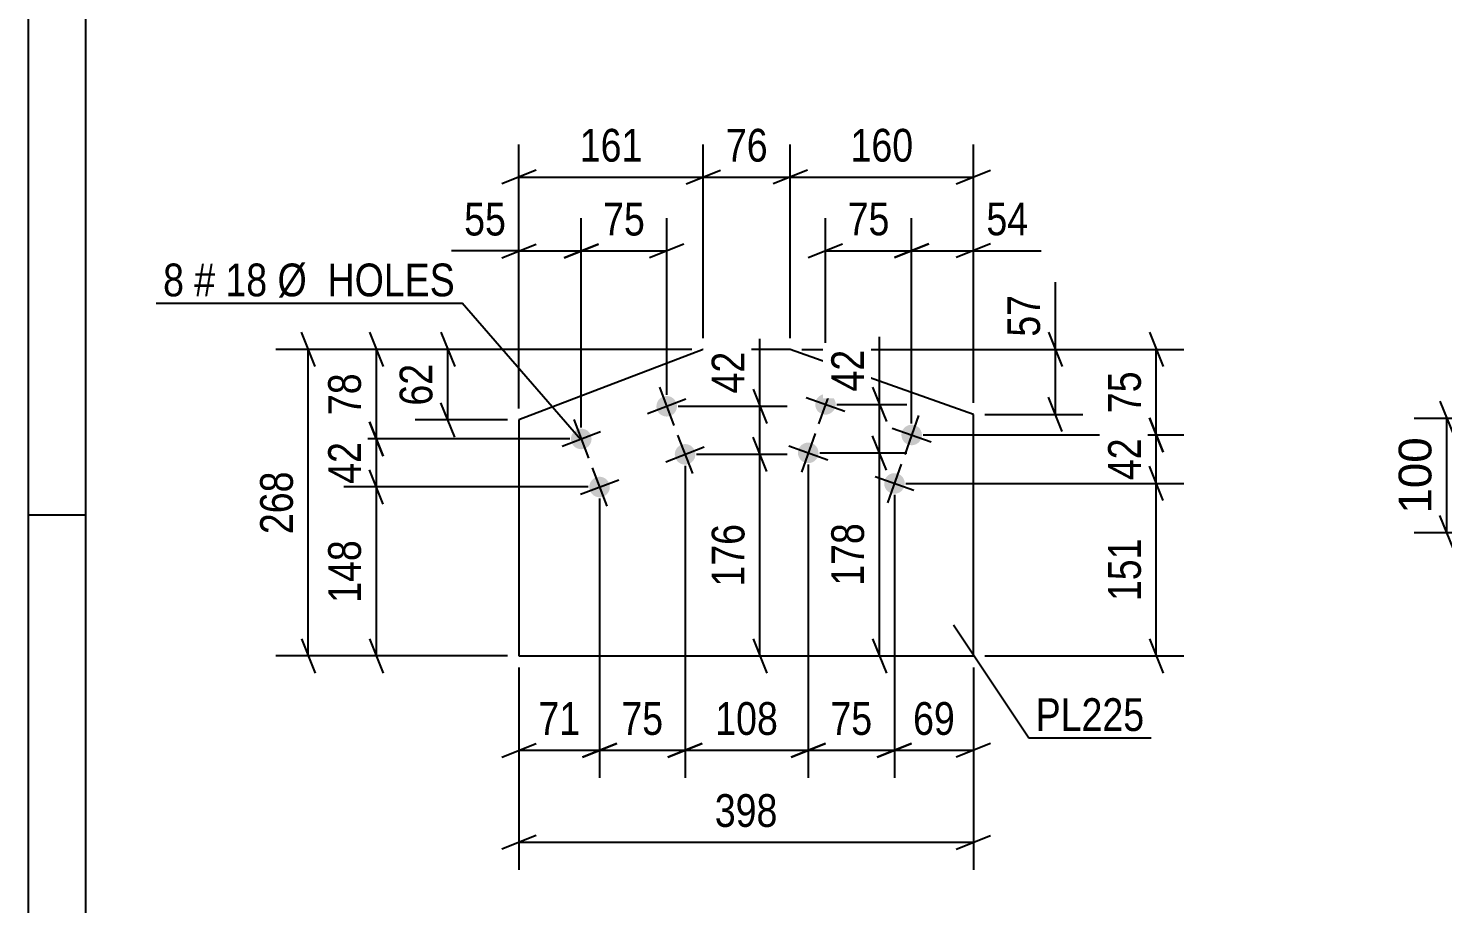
# Model space of a CAD drawing. Header units: millimetres. Extents: x 0 to 420, y 0 to 297.
# Drawn here: x 0 to 123.7, y 115 to 191.6 of the extents above; entities that cross this region are included whole.
import ezdxf

# ---------------------------------------------------------------- set-up
doc = ezdxf.new("R2010")
doc.units = ezdxf.units.MM
doc.styles.add('Arial', font='ARIAL.TTF', dxfattribs={"height": 0.2})
doc.styles.add('Arial Narrow', font='ARIALN.TTF', dxfattribs={"height": 0.2})

# ---------------------------------------------------------------- blocks, each defined once
blk = doc.blocks.new('Unknown-318883881-1115')
at = {"color": 5, "linetype": 'Continuous'}
for p, q in [((0, 297), (0, 0)), ((5, 292), (5, 5)), ((5, 149), (0, 149))]:
    blk.add_line(p, q, dxfattribs=at)
blk = doc.blocks.new('Part-318883881-16023 - 16022')
at = {"color": 2, "linetype": 'Continuous'}
for p, q in [((59.03, 163.5), (42.91, 157.34)), ((66.64, 163.5), (59.03, 163.5)), ((82.66, 157.82), (66.64, 163.5)), ((42.91, 157.34), (42.91, 136.69)), ((82.66, 136.69), (82.66, 157.82)), ((42.91, 136.69), (82.66, 136.69))]:
    blk.add_line(p, q, dxfattribs=at)
blk = doc.blocks.new('Bolt-318883881-16024 - 16022')
at = {"linetype": 'Continuous'}
for points in [[(56.67, 158.85, -1), (54.99, 158.21, -1)], [(49.2, 156, -1), (47.52, 155.35, -1)], [(58.28, 154.65, -1), (56.6, 154, -1)], [(50.8, 151.79, -1), (49.12, 151.15, -1)]]:
    blk.add_hatch(color=1, dxfattribs=at).paths.add_polyline_path(points)
at = {"color": 1, "linetype": 'Continuous'}
for p, q in [((55.19, 160.21), (56.47, 156.85)), ((54.15, 157.89), (57.51, 159.17)), ((47.72, 157.36), (49, 153.99)), ((46.68, 155.03), (50.04, 156.32)), ((56.79, 156.01), (58.08, 152.64)), ((55.76, 153.68), (59.12, 154.97)), ((49.32, 153.15), (50.61, 149.79)), ((48.28, 150.83), (51.64, 152.11))]:
    blk.add_line(p, q, dxfattribs=at)
blk = doc.blocks.new('Bolt-318883881-16025 - 16022')
at = {"linetype": 'Continuous'}
for points in [[(70.56, 158.39, -1), (68.87, 159, -1)], [(78.1, 155.72, -1), (76.41, 156.32, -1)], [(69.06, 154.15, -1), (67.36, 154.76, -1)], [(76.6, 151.48, -1), (74.9, 152.08, -1)]]:
    blk.add_hatch(color=1, dxfattribs=at).paths.add_polyline_path(points)
at = {"color": 1, "linetype": 'Continuous'}
for p, q in [((70.32, 160.39), (69.11, 157)), ((68.02, 159.3), (71.41, 158.09)), ((77.86, 157.72), (76.65, 154.32)), ((68.81, 156.15), (67.61, 152.76)), ((75.56, 156.62), (78.95, 155.42)), ((66.51, 155.06), (69.91, 153.85)), ((76.35, 153.48), (75.15, 150.08)), ((74.05, 152.38), (77.45, 151.18))]:
    blk.add_line(p, q, dxfattribs=at)
blk = doc.blocks.new('StraightDimension-318883881-3171 - 2890')
at = {"color": 7, "linetype": 'Continuous'}
for p, q in [((123.46, 158.97), (124.66, 155.97)), ((138.38, 157.47), (121.21, 157.47)), ((124.06, 147.47), (124.06, 157.47)), ((124.66, 145.97), (123.46, 148.97)), ((147.71, 147.47), (121.21, 147.47))]:
    blk.add_line(p, q, dxfattribs=at)
at = {"color": 0}
blk.add_wipeout([(123.31, 156.41), (119.11, 156.41), (119.11, 148.54), (123.31, 148.54)], dxfattribs=at)
at = {"color": 3, "style": 'Arial'}
blk.add_text('100', height=2.865, rotation=90.0002, dxfattribs=at).set_placement((122.71, 149.14))
blk = doc.blocks.new('StraightDimension-318883881-16098 - 16022')
at = {"color": 7, "linetype": 'Continuous'}
for p, q in [((66.64, 164.5), (66.64, 181.43)), ((82.66, 158.82), (82.66, 181.43)), ((68.14, 179.18), (65.14, 177.98)), ((66.64, 178.58), (82.66, 178.58)), ((81.16, 177.98), (84.16, 179.18))]:
    blk.add_line(p, q, dxfattribs=at)
at = {"color": 0}
blk.add_wipeout([(78, 179.33), (78, 183.53), (71.31, 183.53), (71.31, 179.33)], dxfattribs=at)
at = {"color": 3, "style": 'Arial Narrow'}
blk.add_text('160', height=2.863, dxfattribs=at).set_placement((71.91, 179.93))
blk = doc.blocks.new('StraightDimension-318883881-16550 - 16022')
at = {"color": 7, "linetype": 'Continuous'}
for p, q in [((98.05, 165), (99.25, 162)), ((67.64, 163.5), (101.05, 163.5)), ((98.65, 156.02), (98.65, 163.5)), ((99.25, 154.52), (98.05, 157.52)), ((78.25, 156.02), (101.05, 156.02))]:
    blk.add_line(p, q, dxfattribs=at)
at = {"color": 0}
blk.add_wipeout([(97.9, 162.19), (93.7, 162.19), (93.7, 157.33), (97.9, 157.33)], dxfattribs=at)
at = {"color": 3, "style": 'Arial Narrow'}
blk.add_text('75', height=2.863, rotation=90.0002, dxfattribs=at).set_placement((97.3, 157.93))
blk = doc.blocks.new('StraightDimension-318883881-16619 - 16022')
at = {"color": 7, "linetype": 'Continuous'}
for p, q in [((77.25, 157.02), (77.25, 174.99)), ((82.66, 158.82), (82.66, 174.99)), ((75.75, 171.54), (78.75, 172.74)), ((77.25, 172.14), (82.66, 172.14)), ((84.16, 172.74), (81.16, 171.54)), ((82.66, 172.14), (88.57, 172.14)), ((82.66, 172.14), (88.57, 172.14))]:
    blk.add_line(p, q, dxfattribs=at)
at = {"color": 0}
blk.add_wipeout([(88.05, 172.89), (88.05, 177.09), (83.19, 177.09), (83.19, 172.89)], dxfattribs=at)
at = {"color": 3, "style": 'Arial Narrow'}
blk.add_text('54', height=2.863, dxfattribs=at).set_placement((83.79, 173.49))
blk = doc.blocks.new('StraightDimension-318883881-16100 - 16022')
at = {"color": 7, "linetype": 'Continuous'}
for p, q in [((42.91, 158.34), (42.91, 181.43)), ((59.03, 164.5), (59.03, 181.43)), ((44.41, 179.18), (41.41, 177.98)), ((42.91, 178.58), (59.03, 178.58)), ((57.53, 177.98), (60.53, 179.18))]:
    blk.add_line(p, q, dxfattribs=at)
at = {"color": 0}
blk.add_wipeout([(54.31, 179.33), (54.31, 183.53), (47.63, 183.53), (47.63, 179.33)], dxfattribs=at)
at = {"color": 3, "style": 'Arial Narrow'}
blk.add_text('161', height=2.863, dxfattribs=at).set_placement((48.23, 179.93))
blk = doc.blocks.new('StraightDimension-318883881-16575 - 16022')
at = {"color": 7, "linetype": 'Continuous'}
for p, q in [((29.84, 165), (31.04, 162)), ((58.03, 163.5), (27.59, 163.5)), ((30.44, 155.68), (30.44, 163.5)), ((31.04, 154.18), (29.84, 157.18)), ((47.36, 155.68), (27.59, 155.68))]:
    blk.add_line(p, q, dxfattribs=at)
at = {"color": 0}
blk.add_wipeout([(29.69, 162.02), (25.49, 162.02), (25.49, 157.16), (29.69, 157.16)], dxfattribs=at)
at = {"color": 3, "style": 'Arial Narrow'}
blk.add_text('78', height=2.863, rotation=90.0002, dxfattribs=at).set_placement((29.09, 157.76))
blk = doc.blocks.new('StraightDimension-318883881-16099 - 16022')
at = {"color": 7, "linetype": 'Continuous'}
for p, q in [((59.03, 164.5), (59.03, 181.43)), ((66.64, 164.5), (66.64, 181.43)), ((57.53, 177.98), (60.53, 179.18)), ((59.03, 178.58), (66.64, 178.58)), ((68.14, 179.18), (65.14, 177.98))]:
    blk.add_line(p, q, dxfattribs=at)
at = {"color": 0}
blk.add_wipeout([(65.27, 179.33), (65.27, 183.53), (60.41, 183.53), (60.41, 179.33)], dxfattribs=at)
at = {"color": 3, "style": 'Arial Narrow'}
blk.add_text('76', height=2.863, dxfattribs=at).set_placement((61.01, 179.93))
blk = doc.blocks.new('StraightDimension-318883881-16106 - 16022')
at = {"color": 7, "linetype": 'Continuous'}
for p, q in [((42.91, 135.69), (42.91, 117.99)), ((82.66, 135.69), (82.66, 117.99)), ((44.41, 120.99), (41.41, 119.79)), ((42.91, 120.39), (82.66, 120.39)), ((81.16, 119.79), (84.16, 120.99))]:
    blk.add_line(p, q, dxfattribs=at)
at = {"color": 0}
blk.add_wipeout([(66.13, 121.14), (66.13, 125.34), (59.44, 125.34), (59.44, 121.14)], dxfattribs=at)
at = {"color": 3, "style": 'Arial Narrow'}
blk.add_text('398', height=2.863, dxfattribs=at).set_placement((60.04, 121.74))
blk = doc.blocks.new('StraightDimension-318883881-16110 - 16022')
at = {"color": 7, "linetype": 'Continuous'}
for p, q in [((89.83, 163.5), (89.83, 169.4)), ((89.83, 163.5), (89.83, 169.4)), ((89.23, 165), (90.43, 162)), ((67.64, 163.5), (92.23, 163.5)), ((89.83, 157.82), (89.83, 163.5)), ((90.43, 156.32), (89.23, 159.32)), ((83.66, 157.82), (92.23, 157.82))]:
    blk.add_line(p, q, dxfattribs=at)
at = {"color": 0}
blk.add_wipeout([(89.08, 168.88), (84.88, 168.88), (84.88, 164.02), (89.08, 164.02)], dxfattribs=at)
at = {"color": 3, "style": 'Arial Narrow'}
blk.add_text('57', height=2.863, rotation=90.0002, dxfattribs=at).set_placement((88.48, 164.62))
blk = doc.blocks.new('StraightDimension-318883881-16114 - 16022')
at = {"color": 7, "linetype": 'Continuous'}
for p, q in [((36.09, 165), (37.29, 162)), ((58.03, 163.5), (33.84, 163.5)), ((36.69, 157.34), (36.69, 163.5)), ((37.29, 155.84), (36.09, 158.84)), ((41.91, 157.34), (33.84, 157.34))]:
    blk.add_line(p, q, dxfattribs=at)
at = {"color": 0}
blk.add_wipeout([(35.94, 162.85), (31.74, 162.85), (31.74, 157.99), (35.94, 157.99)], dxfattribs=at)
at = {"color": 3, "style": 'Arial Narrow'}
blk.add_text('62', height=2.863, rotation=90.0002, dxfattribs=at).set_placement((35.34, 158.59))
blk = doc.blocks.new('StraightDimension-318883881-16194 - 16022')
at = {"color": 7, "linetype": 'Continuous'}
for p, q in [((25.09, 162), (23.89, 165)), ((58.03, 163.5), (21.64, 163.5)), ((24.49, 136.69), (24.49, 163.5)), ((23.89, 138.19), (25.09, 135.19)), ((41.91, 136.69), (21.64, 136.69))]:
    blk.add_line(p, q, dxfattribs=at)
at = {"color": 0}
blk.add_wipeout([(23.74, 153.44), (19.54, 153.44), (19.54, 146.75), (23.74, 146.75)], dxfattribs=at)
at = {"color": 3, "style": 'Arial Narrow'}
blk.add_text('268', height=2.863, rotation=90.0002, dxfattribs=at).set_placement((23.14, 147.35))
blk = doc.blocks.new('StraightDimension-318883881-16551 - 16022')
at = {"color": 7, "linetype": 'Continuous'}
for p, q in [((98.05, 157.52), (99.25, 154.52)), ((78.25, 156.02), (101.05, 156.02)), ((98.65, 151.78), (98.65, 156.02)), ((99.25, 150.28), (98.05, 153.28)), ((76.75, 151.78), (101.05, 151.78))]:
    blk.add_line(p, q, dxfattribs=at)
at = {"color": 0}
blk.add_wipeout([(97.9, 156.33), (93.7, 156.33), (93.7, 151.47), (97.9, 151.47)], dxfattribs=at)
at = {"color": 3, "style": 'Arial Narrow'}
blk.add_text('42', height=2.863, rotation=90.0002, dxfattribs=at).set_placement((97.3, 152.07))
blk = doc.blocks.new('StraightDimension-318883881-16552 - 16022')
at = {"color": 7, "linetype": 'Continuous'}
for p, q in [((99.25, 150.28), (98.05, 153.28)), ((76.75, 151.78), (101.05, 151.78)), ((98.65, 136.69), (98.65, 151.78)), ((98.05, 138.19), (99.25, 135.19)), ((83.66, 136.69), (101.05, 136.69))]:
    blk.add_line(p, q, dxfattribs=at)
at = {"color": 0}
blk.add_wipeout([(97.9, 147.58), (93.7, 147.58), (93.7, 140.89), (97.9, 140.89)], dxfattribs=at)
at = {"color": 3, "style": 'Arial Narrow'}
blk.add_text('151', height=2.863, rotation=90.0002, dxfattribs=at).set_placement((97.3, 141.49))
blk = doc.blocks.new('StraightDimension-318883881-16576 - 16022')
at = {"color": 7, "linetype": 'Continuous'}
for p, q in [((29.84, 157.18), (31.04, 154.18)), ((47.36, 155.68), (27.59, 155.68)), ((30.44, 151.47), (30.44, 155.68)), ((31.04, 149.97), (29.84, 152.97)), ((48.96, 151.47), (27.59, 151.47))]:
    blk.add_line(p, q, dxfattribs=at)
at = {"color": 0}
blk.add_wipeout([(29.69, 156), (25.49, 156), (25.49, 151.15), (29.69, 151.15)], dxfattribs=at)
at = {"color": 3, "style": 'Arial Narrow'}
blk.add_text('42', height=2.863, rotation=90.0002, dxfattribs=at).set_placement((29.09, 151.75))
blk = doc.blocks.new('StraightDimension-318883881-16577 - 16022')
at = {"color": 7, "linetype": 'Continuous'}
for p, q in [((31.04, 149.97), (29.84, 152.97)), ((48.96, 151.47), (27.59, 151.47)), ((30.44, 136.69), (30.44, 151.47)), ((29.84, 138.19), (31.04, 135.19)), ((41.91, 136.69), (27.59, 136.69))]:
    blk.add_line(p, q, dxfattribs=at)
at = {"color": 0}
blk.add_wipeout([(29.69, 147.42), (25.49, 147.42), (25.49, 140.74), (29.69, 140.74)], dxfattribs=at)
at = {"color": 3, "style": 'Arial Narrow'}
blk.add_text('148', height=2.863, rotation=90.0002, dxfattribs=at).set_placement((29.09, 141.34))
blk = doc.blocks.new('StraightDimension-318883881-16598 - 16022')
at = {"color": 7, "linetype": 'Continuous'}
for p, q in [((48.36, 156.68), (48.36, 174.97)), ((55.83, 159.53), (55.83, 174.97)), ((46.86, 171.52), (49.86, 172.72)), ((48.36, 172.12), (55.83, 172.12)), ((57.33, 172.72), (54.33, 171.52))]:
    blk.add_line(p, q, dxfattribs=at)
at = {"color": 0}
blk.add_wipeout([(54.52, 172.87), (54.52, 177.07), (49.67, 177.07), (49.67, 172.87)], dxfattribs=at)
at = {"color": 3, "style": 'Arial Narrow'}
blk.add_text('75', height=2.863, dxfattribs=at).set_placement((50.27, 173.47))
blk = doc.blocks.new('StraightDimension-318883881-16599 - 16022')
at = {"color": 7, "linetype": 'Continuous'}
for p, q in [((42.91, 158.34), (42.91, 174.97)), ((48.36, 156.68), (48.36, 174.97)), ((42.91, 172.12), (37, 172.12)), ((42.91, 172.12), (37, 172.12)), ((41.41, 171.52), (44.41, 172.72)), ((42.91, 172.12), (48.36, 172.12)), ((49.86, 172.72), (46.86, 171.52))]:
    blk.add_line(p, q, dxfattribs=at)
at = {"color": 0}
blk.add_wipeout([(42.38, 172.87), (42.38, 177.07), (37.52, 177.07), (37.52, 172.87)], dxfattribs=at)
at = {"color": 3, "style": 'Arial Narrow'}
blk.add_text('55', height=2.863, dxfattribs=at).set_placement((38.12, 173.47))
blk = doc.blocks.new('StraightDimension-318883881-16620 - 16022')
at = {"color": 7, "linetype": 'Continuous'}
for p, q in [((69.71, 159.7), (69.71, 174.99)), ((77.25, 157.02), (77.25, 174.99)), ((68.21, 171.54), (71.21, 172.74)), ((69.71, 172.14), (77.25, 172.14)), ((78.75, 172.74), (75.75, 171.54))]:
    blk.add_line(p, q, dxfattribs=at)
at = {"color": 0}
blk.add_wipeout([(75.91, 172.89), (75.91, 177.09), (71.06, 177.09), (71.06, 172.89)], dxfattribs=at)
at = {"color": 3, "style": 'Arial Narrow'}
blk.add_text('75', height=2.863, dxfattribs=at).set_placement((71.66, 173.49))
blk = doc.blocks.new('StraightDimension-318883881-16641 - 16022')
at = {"color": 7, "linetype": 'Continuous'}
for p, q in [((75.75, 150.78), (75.75, 126.04)), ((82.66, 135.69), (82.66, 126.04)), ((74.25, 127.84), (77.25, 129.04)), ((84.16, 129.04), (81.16, 127.84)), ((75.75, 128.44), (82.66, 128.44))]:
    blk.add_line(p, q, dxfattribs=at)
at = {"color": 0}
blk.add_wipeout([(81.64, 129.19), (81.64, 133.39), (76.78, 133.39), (76.78, 129.19)], dxfattribs=at)
at = {"color": 3, "style": 'Arial Narrow'}
blk.add_text('69', height=2.863, dxfattribs=at).set_placement((77.38, 129.79))
blk = doc.blocks.new('StraightDimension-318883881-16642 - 16022')
at = {"color": 7, "linetype": 'Continuous'}
for p, q in [((68.21, 153.45), (68.21, 126.04)), ((75.75, 150.78), (75.75, 126.04)), ((66.71, 127.84), (69.71, 129.04)), ((77.25, 129.04), (74.25, 127.84)), ((68.21, 128.44), (75.75, 128.44))]:
    blk.add_line(p, q, dxfattribs=at)
at = {"color": 0}
blk.add_wipeout([(74.41, 129.19), (74.41, 133.39), (69.55, 133.39), (69.55, 129.19)], dxfattribs=at)
at = {"color": 3, "style": 'Arial Narrow'}
blk.add_text('75', height=2.863, dxfattribs=at).set_placement((70.15, 129.79))
blk = doc.blocks.new('StraightDimension-318883881-16643 - 16022')
at = {"color": 7, "linetype": 'Continuous'}
for p, q in [((68.21, 153.45), (68.21, 126.04)), ((57.44, 153.33), (57.44, 126.04)), ((55.94, 127.84), (58.94, 129.04)), ((69.71, 129.04), (66.71, 127.84)), ((57.44, 128.44), (68.21, 128.44))]:
    blk.add_line(p, q, dxfattribs=at)
at = {"color": 0}
blk.add_wipeout([(66.17, 129.19), (66.17, 133.39), (59.48, 133.39), (59.48, 129.19)], dxfattribs=at)
at = {"color": 3, "style": 'Arial Narrow'}
blk.add_text('108', height=2.863, dxfattribs=at).set_placement((60.08, 129.79))
blk = doc.blocks.new('StraightDimension-318883881-16644 - 16022')
at = {"color": 7, "linetype": 'Continuous'}
for p, q in [((57.44, 153.33), (57.44, 126.04)), ((49.96, 150.47), (49.96, 126.04)), ((48.46, 127.84), (51.46, 129.04)), ((58.94, 129.04), (55.94, 127.84)), ((49.96, 128.44), (57.44, 128.44))]:
    blk.add_line(p, q, dxfattribs=at)
at = {"color": 0}
blk.add_wipeout([(56.13, 129.19), (56.13, 133.39), (51.27, 133.39), (51.27, 129.19)], dxfattribs=at)
at = {"color": 3, "style": 'Arial Narrow'}
blk.add_text('75', height=2.863, dxfattribs=at).set_placement((51.87, 129.79))
blk = doc.blocks.new('StraightDimension-318883881-16645 - 16022')
at = {"color": 7, "linetype": 'Continuous'}
for p, q in [((49.96, 150.47), (49.96, 126.04)), ((42.91, 135.69), (42.91, 126.04)), ((41.41, 127.84), (44.41, 129.04)), ((51.46, 129.04), (48.46, 127.84)), ((42.91, 128.44), (49.96, 128.44))]:
    blk.add_line(p, q, dxfattribs=at)
at = {"color": 0}
blk.add_wipeout([(48.86, 129.19), (48.86, 133.39), (44.01, 133.39), (44.01, 129.19)], dxfattribs=at)
at = {"color": 3, "style": 'Arial Narrow'}
blk.add_text('71', height=2.863, dxfattribs=at).set_placement((44.61, 129.79))
blk = doc.blocks.new('StraightDimension-318883881-16678 - 16022')
at = {"color": 7, "linetype": 'Continuous'}
for p, q in [((63.98, 158.53), (63.98, 164.44)), ((63.98, 158.53), (63.98, 164.44)), ((63.38, 160.03), (64.58, 157.03)), ((56.83, 158.53), (66.38, 158.53)), ((63.98, 154.33), (63.98, 158.53)), ((64.58, 152.83), (63.38, 155.83)), ((58.44, 154.33), (66.38, 154.33))]:
    blk.add_line(p, q, dxfattribs=at)
at = {"color": 0}
blk.add_wipeout([(63.23, 163.91), (59.03, 163.91), (59.03, 159.05), (63.23, 159.05)], dxfattribs=at)
at = {"color": 3, "style": 'Arial Narrow'}
blk.add_text('42', height=2.863, rotation=90.0002, dxfattribs=at).set_placement((62.63, 159.65))
blk = doc.blocks.new('StraightDimension-318883881-16679 - 16022')
at = {"color": 7, "linetype": 'Continuous'}
for p, q in [((64.58, 152.83), (63.38, 155.83)), ((58.44, 154.33), (66.38, 154.33)), ((63.98, 136.69), (63.98, 154.33)), ((63.38, 138.19), (64.58, 135.19)), ((58.44, 136.69), (66.38, 136.69))]:
    blk.add_line(p, q, dxfattribs=at)
at = {"color": 0}
blk.add_wipeout([(63.23, 148.85), (59.03, 148.85), (59.03, 142.16), (63.23, 142.16)], dxfattribs=at)
at = {"color": 3, "style": 'Arial Narrow'}
blk.add_text('176', height=2.863, rotation=90.0002, dxfattribs=at).set_placement((62.63, 142.76))
blk = doc.blocks.new('StraightDimension-318883881-16702 - 16022')
at = {"color": 7, "linetype": 'Continuous'}
for p, q in [((74.44, 158.7), (74.44, 164.6)), ((74.44, 158.7), (74.44, 164.6)), ((73.84, 160.2), (75.04, 157.2)), ((70.71, 158.7), (76.84, 158.7)), ((74.44, 154.45), (74.44, 158.7)), ((75.04, 152.95), (73.84, 155.95)), ((69.21, 154.45), (76.84, 154.45))]:
    blk.add_line(p, q, dxfattribs=at)
at = {"color": 0}
blk.add_wipeout([(73.69, 164.08), (69.49, 164.08), (69.49, 159.22), (73.69, 159.22)], dxfattribs=at)
at = {"color": 3, "style": 'Arial Narrow'}
blk.add_text('42', height=2.863, rotation=90.0002, dxfattribs=at).set_placement((73.09, 159.82))
blk = doc.blocks.new('StraightDimension-318883881-16703 - 16022')
at = {"color": 7, "linetype": 'Continuous'}
for p, q in [((75.04, 152.95), (73.84, 155.95)), ((69.21, 154.45), (76.84, 154.45)), ((74.44, 136.69), (74.44, 154.45)), ((73.84, 138.19), (75.04, 135.19)), ((70.71, 136.69), (76.84, 136.69))]:
    blk.add_line(p, q, dxfattribs=at)
at = {"color": 0}
blk.add_wipeout([(73.69, 148.91), (69.49, 148.91), (69.49, 142.23), (73.69, 142.23)], dxfattribs=at)
at = {"color": 3, "style": 'Arial Narrow'}
blk.add_text('178', height=2.863, rotation=90.0002, dxfattribs=at).set_placement((73.09, 142.83))
blk = doc.blocks.new('Mark-318883881-16203 - 16022')
at = {"color": 0}
blk.add_wipeout([(97.6, 130.13), (97.6, 133.13), (88.1, 133.13), (88.1, 130.13)], dxfattribs=at)
blk.add_wipeout([(97.6, 130.13), (97.6, 133.13), (88.1, 133.13), (88.1, 130.13)], dxfattribs=at)
at = {"color": 30, "linetype": 'Continuous'}
for p, q in [((80.9, 139.41), (87.5, 129.53)), ((87.5, 129.53), (98.2, 129.53))]:
    blk.add_line(p, q, dxfattribs=at)
at = {"color": 3, "style": 'Arial Narrow'}
blk.add_text('PL225', height=2.863, dxfattribs=at).set_placement((88.1, 130.13))
blk = doc.blocks.new('MarkSet-318883881-16511 - 16022')
at = {"color": 0}
for points in [[(13.61, 168.15), (13.61, 171.15), (11.79, 171.15), (11.79, 168.15)], [(16.34, 168.15), (16.34, 171.15), (14.51, 171.15), (14.51, 168.15)], [(20.9, 168.15), (20.9, 171.15), (17.24, 171.15), (17.24, 168.15)], [(37.33, 168.15), (37.33, 171.15), (21.8, 171.15), (21.8, 168.15)]]:
    blk.add_wipeout(points, dxfattribs=at)
for points in [[(13.61, 168.15), (13.61, 171.15), (11.79, 171.15), (11.79, 168.15)], [(16.34, 168.15), (16.34, 171.15), (14.51, 171.15), (14.51, 168.15)], [(20.9, 168.15), (20.9, 171.15), (17.24, 171.15), (17.24, 168.15)], [(37.33, 168.15), (37.33, 171.15), (21.8, 171.15), (21.8, 168.15)]]:
    blk.add_wipeout(points, dxfattribs=at)
at = {"color": 7, "linetype": 'Continuous'}
for p in [(11.19, 167.55), (48.33, 155.6)]:
    blk.add_line(p, (37.93, 167.55), dxfattribs=at)
at = {"color": 3, "style": 'Arial Narrow'}
for s, height, p in [('8', 2.86, (11.79, 168.15)), ('#', 2.86, (14.51, 168.15)), ('18', 2.863, (17.24, 168.15)), ('Ø  HOLES', 2.863, (21.8, 168.15))]:
    blk.add_text(s, height=height, dxfattribs=at).set_placement(p)

msp = doc.modelspace()

# ---------------------------------------------------------------- block references
for name in ['Unknown-318883881-1115', 'Part-318883881-16023 - 16022', 'Bolt-318883881-16024 - 16022', 'Bolt-318883881-16025 - 16022']:
    msp.add_blockref(name, (0, 0))

# ---------------------------------------------------------------- next in the draw order: block references
for name in ['StraightDimension-318883881-16100 - 16022', 'StraightDimension-318883881-16098 - 16022', 'StraightDimension-318883881-3171 - 2890', 'StraightDimension-318883881-16106 - 16022']:
    msp.add_blockref(name, (0, 0))

# ---------------------------------------------------------------- next in the draw order: block references
for name in ['StraightDimension-318883881-16575 - 16022', 'StraightDimension-318883881-16550 - 16022']:
    msp.add_blockref(name, (0, 0))

# ---------------------------------------------------------------- next in the draw order: block references
for name in ['StraightDimension-318883881-16099 - 16022', 'StraightDimension-318883881-16619 - 16022']:
    msp.add_blockref(name, (0, 0))

# ---------------------------------------------------------------- next in the draw order: block references
for name in ['StraightDimension-318883881-16110 - 16022', 'StraightDimension-318883881-16114 - 16022']:
    msp.add_blockref(name, (0, 0))

# ---------------------------------------------------------------- next in the draw order: block references
for name in ['StraightDimension-318883881-16194 - 16022', 'StraightDimension-318883881-16551 - 16022']:
    msp.add_blockref(name, (0, 0))

# ---------------------------------------------------------------- next in the draw order: block references
for name in ['StraightDimension-318883881-16620 - 16022', 'StraightDimension-318883881-16576 - 16022', 'StraightDimension-318883881-16552 - 16022']:
    msp.add_blockref(name, (0, 0))

# ---------------------------------------------------------------- next in the draw order: block references
for name in ['StraightDimension-318883881-16598 - 16022', 'StraightDimension-318883881-16577 - 16022', 'StraightDimension-318883881-16641 - 16022']:
    msp.add_blockref(name, (0, 0))

# ---------------------------------------------------------------- next in the draw order: block references
for name in ['StraightDimension-318883881-16599 - 16022', 'StraightDimension-318883881-16642 - 16022', 'Mark-318883881-16203 - 16022']:
    msp.add_blockref(name, (0, 0))

# ---------------------------------------------------------------- next in the draw order: block references
for name in ['MarkSet-318883881-16511 - 16022', 'StraightDimension-318883881-16643 - 16022']:
    msp.add_blockref(name, (0, 0))

# ---------------------------------------------------------------- next in the draw order: block references
for name in ['StraightDimension-318883881-16702 - 16022', 'StraightDimension-318883881-16644 - 16022']:
    msp.add_blockref(name, (0, 0))

# ---------------------------------------------------------------- next in the draw order: block references
for name in ['StraightDimension-318883881-16678 - 16022', 'StraightDimension-318883881-16703 - 16022', 'StraightDimension-318883881-16645 - 16022']:
    msp.add_blockref(name, (0, 0))

# ---------------------------------------------------------------- next in the draw order: block references
msp.add_blockref('StraightDimension-318883881-16679 - 16022', (0, 0))

doc.saveas('drawing.dxf')
